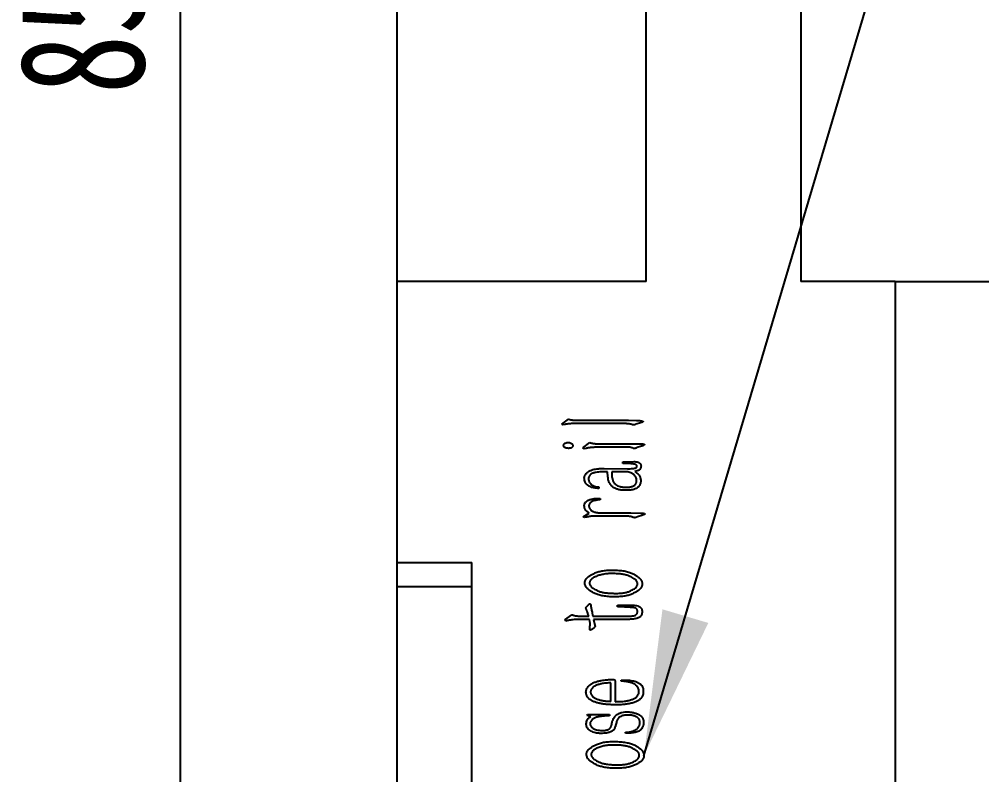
# Model space of a CAD drawing. Header units: millimetres. Extents: x 0 to 210, y 0 to 297.
# Drawn here: x 27.71 to 54.7, y 165.75 to 186.93 of the extents above; entities that cross this region are included whole.
import ezdxf

# ---------------------------------------------------------------- set-up
doc = ezdxf.new("R2010")
doc.units = ezdxf.units.MM
doc.layers.add('根据设置的颜色创建', color=7, linetype='Continuous', lineweight=25)
doc.styles.add('SLDTEXTSTYLE5', font='TXT', dxfattribs={"width": 0.7})
doc.dimstyles.new('SLDDIMSTYLE10', dxfattribs={"dimtxt": 3.5, "dimasz": 4.08, "dimexe": 0, "dimexo": 0.0625, "dimgap": 0.875, "dimtad": 2, "dimlfac": 1.5, "dimrnd": 1e-09, "dimzin": 12, "dimdsep": 46, "dimtxsty": 'SLDTEXTSTYLE5', "dimsah": 1, "dimcen": 0.09, "dimadec": 0, "dimazin": 3, "dimtfac": 1, "dimtmove": 0, "dimatfit": 0, "dimfxl": 0, "dimfrac": 2, "dimtolj": 1, "dimtzin": 12, "dimarcsym": 0})
doc.dimstyles.new('SLDDIMSTYLE12', dxfattribs={"dimtxt": 0.18, "dimasz": 4.08, "dimexe": 0, "dimexo": 0.0625, "dimgap": 0, "dimtad": 0, "dimtih": 1, "dimtoh": 1, "dimdec": 0, "dimrnd": 1e-09, "dimzin": 0, "dimdsep": 46, "dimtxsty": 'Standard', "dimsah": 1, "dimcen": 0.09, "dimadec": 0, "dimazin": 0, "dimtfac": 4.08, "dimtdec": 0, "dimtofl": 0, "dimtmove": 0, "dimatfit": 3, "dimfxl": 0, "dimfrac": 2, "dimtolj": 1, "dimtzin": 0, "dimarcsym": 0})
doc.dimstyles.new('SLDDIMSTYLE16', dxfattribs={"dimtxt": 3.5, "dimasz": 4.08, "dimexe": 0, "dimexo": 0.0625, "dimgap": 0.875, "dimtad": 2, "dimlfac": 1.5, "dimrnd": 1e-09, "dimzin": 12, "dimdsep": 46, "dimtxsty": 'SLDTEXTSTYLE5', "dimsah": 1, "dimcen": 0.09, "dimadec": 0, "dimazin": 3, "dimtfac": 1, "dimtofl": 0, "dimtmove": 0, "dimatfit": 3, "dimfxl": 0, "dimfrac": 2, "dimtolj": 1, "dimtzin": 12, "dimarcsym": 0})

# ---------------------------------------------------------------- blocks, each defined once
blk = doc.blocks.new('_D_26')
at = {"layer": '根据设置的颜色创建'}
for p, q in [((38.309, 179.572), (38.309, 213.675)), ((45.292, 197.099), (45.292, 213.675)), ((38.309, 211.675), (31.959, 211.675)), ((38.309, 211.675), (45.292, 211.675)), ((45.292, 211.675), (51.642, 211.675))]:
    blk.add_line(p, q, dxfattribs=at)
for points in [[(38.309, 211.675), (34.229, 212.183), (34.229, 211.167)], [(45.292, 211.675), (49.372, 211.167), (49.372, 212.183)]]:
    blk.add_solid(points, dxfattribs=at)
at = {"layer": '根据设置的颜色创建', "insert": (38.039, 216.187), "char_height": 3.5, "attachment_point": 1, "style": 'SLDTEXTSTYLE5'}
blk.add_mtext('10.48', dxfattribs=at)
blk = doc.blocks.new('_D_28')
at = {"layer": '根据设置的颜色创建'}
for p, q in [((45.292, 207.099), (30.226, 207.099)), ((32.226, 207.099), (32.226, 150.432)), ((38.309, 150.432), (30.226, 150.432))]:
    blk.add_line(p, q, dxfattribs=at)
for points in [[(32.226, 207.099), (31.718, 203.019), (32.734, 203.019)], [(32.226, 150.432), (32.734, 154.512), (31.718, 154.512)]]:
    blk.add_solid(points, dxfattribs=at)
at = {"layer": '根据设置的颜色创建', "insert": (27.715, 184.826), "char_height": 3.5, "attachment_point": 1, "rotation": 90, "style": 'SLDTEXTSTYLE5'}
blk.add_mtext('85', dxfattribs=at)
blk = doc.blocks.new('_D_29')
at = {"layer": '根据设置的颜色创建'}
for p, q in [((52.276, 179.572), (61.776, 179.572)), ((59.776, 179.572), (59.776, 150.432)), ((52.276, 150.432), (61.776, 150.432))]:
    blk.add_line(p, q, dxfattribs=at)
for points in [[(59.776, 179.572), (59.268, 175.492), (60.284, 175.492)], [(59.776, 150.432), (60.284, 154.512), (59.268, 154.512)]]:
    blk.add_solid(points, dxfattribs=at)
at = {"layer": '根据设置的颜色创建', "insert": (55.264, 163.732), "char_height": 3.5, "attachment_point": 1, "rotation": 90, "style": 'SLDTEXTSTYLE5'}
blk.add_mtext('43.71', dxfattribs=at)

msp = doc.modelspace()

# ---------------------------------------------------------------- linework, layer by layer
at = {"color": 7, "linetype": 'Continuous', "lineweight": 25}
for p, q in [((45.2924, 179.572), (45.2924, 197.0986)), ((49.6258, 197.0986), (49.6258, 179.572)), ((38.3091, 171.6986), (38.3091, 179.572)), ((45.2924, 179.572), (38.3091, 179.572)), ((52.2758, 179.572), (49.6258, 179.572)), ((52.2758, 179.572), (52.2758, 157.0986)), ((42.9248, 175.5815), (43.1162, 175.7223)), ((42.9586, 175.5547), (42.9248, 175.5815)), ((43.0088, 175.5681), (42.9586, 175.5547)), ((44.5999, 175.598), (43.3345, 175.598)), ((43.3782, 175.6855), (44.8012, 175.6855)), ((44.8012, 175.6855), (45.0225, 175.682)), ((45.1299, 175.6149), (45.016, 175.5746)), ((45.1736, 175.6283), (45.1299, 175.6149)), ((43.5221, 174.9134), (43.717, 175.064)), ((43.5559, 174.8865), (43.5221, 174.9134)), ((43.6096, 174.8999), (43.5559, 174.8865)), ((44.5627, 174.9367), (43.9686, 174.9367)), ((43.992, 175.0272), (44.9351, 175.0307)), ((44.9351, 175.0307), (45.056, 175.0307)), ((45.1634, 174.9601), (45.0425, 174.9198)), ((44.64, 174.4754), (44.64, 174.5191)), ((44.8478, 174.4724), (44.64, 174.4754)), ((44.7439, 174.5226), (44.9453, 174.5291)), ((44.2104, 174.2407), (44.0394, 174.2407)), ((44.113, 174.3347), (44.7707, 174.3277)), ((44.2139, 174.18), (44.2104, 174.2407)), ((44.7777, 174.2407), (44.3277, 174.2407)), ((44.8344, 174.2238), (44.7777, 174.2407)), ((45.0392, 174.271), (44.9756, 174.2541)), ((43.9116, 173.8245), (43.9618, 173.8211)), ((43.9618, 173.8211), (43.9618, 173.7773)), ((43.9096, 173.4989), (44.0035, 173.4989)), ((44.0035, 173.4989), (44.0035, 173.4587)), ((43.5267, 172.9853), (43.6982, 173.0863)), ((43.9265, 172.9987), (43.8056, 172.9987)), ((44.6713, 173.0022), (43.9265, 172.9987)), ((44.007, 173.0927), (44.8662, 173.0927)), ((44.8662, 173.0927), (45.1446, 173.0863)), ((45.1749, 173.0221), (45.0541, 172.9789)), ((45.2182, 173.0355), (45.1749, 173.0221)), ((43.5605, 172.9585), (43.5267, 172.9853)), ((43.6142, 172.9719), (43.5605, 172.9585)), ((38.3091, 171.6986), (40.4064, 171.6986)), ((38.3091, 171.032), (38.3091, 171.6986)), ((40.4064, 157.0986), (40.4064, 171.6986)), ((38.3091, 171.032), (40.4064, 171.032)), ((38.3091, 150.432), (38.3091, 171.032)), ((43.5877, 170.4294), (43.6817, 170.5264)), ((43.6081, 170.3991), (43.5877, 170.4294)), ((43.6683, 170.2415), (43.6484, 170.3051)), ((43.7389, 170.5099), (43.7453, 170.4592)), ((44.4871, 170.503), (44.685, 170.503)), ((44.4871, 170.4592), (44.4871, 170.503)), ((44.6885, 170.4528), (44.4871, 170.4592)), ((43.0105, 170.0903), (43.2118, 170.238)), ((43.0443, 170.06), (43.0105, 170.0903)), ((43.098, 170.0769), (43.0443, 170.06)), ((43.7021, 170.1072), (43.4435, 170.1072)), ((43.5977, 170.1977), (43.6817, 170.1977)), ((43.7155, 170.0431), (43.7021, 170.1072)), ((43.7891, 170.2479), (43.799, 170.1977)), ((43.799, 170.1977), (44.7725, 170.1977)), ((44.7959, 170.1072), (43.8194, 170.1037)), ((43.8194, 170.1037), (43.8597, 169.9088)), ((43.712, 169.8218), (43.7185, 169.872)), ((43.7185, 169.872), (43.7185, 169.9193)), ((44.307, 167.8073), (44.307, 168.3274)), ((44.4213, 168.3443), (44.4213, 167.8008)), ((44.5923, 168.3711), (44.5923, 168.4079)), ((44.6659, 168.3676), (44.5923, 168.3711)), ((44.2602, 167.8108), (44.307, 167.8073)), ((43.6437, 167.4146), (43.6471, 167.4379)), ((43.7376, 167.3842), (43.6437, 167.4146)), ((43.6471, 167.4379), (44.2612, 167.4379)), ((43.6973, 167.3544), (43.7376, 167.3842)), ((44.2612, 167.4379), (44.2612, 167.4081)), ((44.3183, 167.1361), (44.3417, 167.2366)), ((44.7141, 166.9144), (44.7141, 166.9447)), ((44.8116, 166.9179), (44.7141, 166.9144))]:
    msp.add_line(p, q, dxfattribs=at)
for points, knots in [([(43.1162, 175.7223), (43.1263, 175.7183), (43.1439, 175.7114), (43.166, 175.7044), (43.184, 175.7011), (43.2013, 175.698), (43.2236, 175.6953), (43.2604, 175.6902), (43.3125, 175.6862), (43.3557, 175.6857), (43.3782, 175.6855)], [0, 0, 0, 0, 0.121735, 0.2133103, 0.260918, 0.3272279, 0.4120014, 0.5136809, 0.7459814, 1, 1, 1, 1]), ([(43.3345, 175.598), (43.3133, 175.5978), (43.269, 175.5976), (43.2029, 175.5932), (43.14, 175.5884), (43.0863, 175.5818), (43.0438, 175.5756), (43.0194, 175.5704), (43.0088, 175.5681)], [0, 0, 0, 0, 0.1943194, 0.4056615, 0.6067234, 0.7718438, 0.9008683, 1, 1, 1, 1]), ([(45.016, 175.5746), (45.0054, 175.5719), (44.9868, 175.5671), (44.9627, 175.5597), (44.9456, 175.5569), (44.9317, 175.5537), (44.9158, 175.5577), (44.8956, 175.5649), (44.8726, 175.574), (44.8476, 175.5799), (44.8212, 175.5844), (44.79, 175.5886), (44.7504, 175.592), (44.7025, 175.5945), (44.6509, 175.5972), (44.6163, 175.5977), (44.5999, 175.598)], [0, 0, 0, 0, 0.0777822, 0.136195, 0.1781207, 0.2007148, 0.2364394, 0.2910432, 0.3534638, 0.4115805, 0.4724115, 0.5435121, 0.6343305, 0.7543483, 0.8836894, 1, 1, 1, 1]), ([(45.0225, 175.682), (45.0372, 175.6818), (45.0649, 175.6814), (45.1037, 175.6789), (45.1373, 175.6753), (45.1645, 175.6696), (45.1863, 175.6627), (45.1987, 175.6586), (45.21, 175.6537), (45.2077, 175.6499), (45.2069, 175.6487)], [0, 0, 0, 0, 0.2279115, 0.4280136, 0.6007625, 0.747386, 0.8623938, 0.9385127, 0.9805024, 1, 1, 1, 1]), ([(45.2069, 175.6487), (45.2058, 175.6471), (45.2023, 175.6422), (45.1932, 175.6367), (45.1837, 175.6301), (45.1765, 175.6288), (45.1736, 175.6283)], [0, 0, 0, 0, 0.1420148, 0.4534028, 0.7824737, 1, 1, 1, 1]), ([(43.1263, 174.8999), (43.1181, 174.9004), (43.0983, 174.9015), (43.0665, 174.9042), (43.0324, 174.9118), (43.0064, 174.924), (42.9897, 174.9381), (42.9823, 174.9527), (42.9789, 174.9699), (42.9797, 174.9886), (42.9835, 175.0079), (42.9934, 175.0247), (43.0075, 175.0383), (43.0325, 175.0512), (43.0691, 175.0622), (43.1002, 175.0634), (43.1164, 175.064)], [0, 0, 0, 0, 0.0677685, 0.1616003, 0.2603739, 0.3511316, 0.3932686, 0.4362443, 0.4818846, 0.5346665, 0.5888178, 0.640336, 0.6910486, 0.7467659, 0.8683196, 1, 1, 1, 1]), ([(43.1164, 175.064), (43.1321, 175.0613), (43.1618, 175.0563), (43.1957, 175.0419), (43.2177, 175.0268), (43.2287, 175.0116), (43.2344, 174.9933), (43.234, 174.9803), (43.2337, 174.9735)], [0, 0, 0, 0, 0.288343, 0.5436347, 0.6594485, 0.766875, 0.8769503, 1, 1, 1, 1]), ([(43.2337, 174.9735), (43.2334, 174.9677), (43.2326, 174.9565), (43.2271, 174.9409), (43.217, 174.9279), (43.1983, 174.9139), (43.1675, 174.9018), (43.1407, 174.9006), (43.1263, 174.8999)], [0, 0, 0, 0, 0.1199363, 0.2287234, 0.3356297, 0.4520845, 0.7056064, 1, 1, 1, 1]), ([(43.9686, 174.9367), (43.9623, 174.9366), (43.9459, 174.9362), (43.9157, 174.9347), (43.8745, 174.9313), (43.8259, 174.9285), (43.7772, 174.9245), (43.7357, 174.9215), (43.7051, 174.9177), (43.6774, 174.9146), (43.6468, 174.9085), (43.6229, 174.903), (43.6096, 174.8999)], [0, 0, 0, 0, 0.0522919, 0.1363064, 0.2507813, 0.3955426, 0.5404019, 0.656355, 0.7408188, 0.7962721, 0.8871987, 1, 1, 1, 1]), ([(43.717, 175.064), (43.7281, 175.06), (43.7478, 175.0528), (43.7785, 175.0449), (43.8134, 175.0387), (43.8488, 175.0328), (43.8846, 175.0282), (43.9172, 175.0264), (43.9534, 175.0259), (43.9787, 175.0268), (43.992, 175.0272)], [0, 0, 0, 0, 0.12615072, 0.2254953, 0.33970519, 0.50746353, 0.61150166, 0.72747509, 0.85748845, 1, 1, 1, 1]), ([(44.952, 174.8964), (44.9482, 174.8972), (44.9371, 174.8993), (44.9185, 174.9071), (44.8949, 174.9156), (44.8688, 174.9234), (44.8391, 174.9296), (44.8061, 174.9335), (44.7736, 174.9357), (44.7502, 174.9368), (44.7344, 174.9367), (44.7223, 174.9367), (44.7061, 174.9367), (44.6855, 174.9367), (44.6609, 174.9367), (44.6318, 174.9367), (44.5987, 174.9367), (44.5752, 174.9367), (44.5627, 174.9367)], [0, 0, 0, 0, 0.0296637, 0.0858703, 0.1528437, 0.2198408, 0.2932519, 0.3834484, 0.4718933, 0.541255, 0.5614196, 0.5916666, 0.6332561, 0.6849279, 0.7479423, 0.821039, 0.9054784, 1, 1, 1, 1]), ([(45.0425, 174.9198), (45.0346, 174.9169), (45.0203, 174.9115), (45.0019, 174.9044), (44.9884, 174.9003), (44.9781, 174.8957), (44.9661, 174.8944), (44.9572, 174.8957), (44.952, 174.8964)], [0, 0, 0, 0, 0.2688171, 0.4811739, 0.6254493, 0.715055, 0.8366835, 1, 1, 1, 1]), ([(45.056, 175.0307), (45.0807, 175.0306), (45.1262, 175.0305), (45.179, 175.0251), (45.2139, 175.0213), (45.2296, 175.0166), (45.242, 175.0145), (45.2434, 175.0091), (45.2439, 175.0073)], [0, 0, 0, 0, 0.383746, 0.7042943, 0.831748, 0.9191828, 0.9722669, 1, 1, 1, 1]), ([(45.2439, 175.0073), (45.2436, 175.005), (45.2431, 175.0001), (45.2357, 174.9942), (45.2238, 174.9873), (45.2064, 174.9779), (45.1855, 174.9679), (45.1705, 174.9626), (45.1634, 174.9601)], [0, 0, 0, 0, 0.0689742, 0.149398, 0.2770835, 0.5060786, 0.7628065, 1, 1, 1, 1]), ([(44.64, 174.5191), (44.6509, 174.5197), (44.6713, 174.5207), (44.6996, 174.5214), (44.7233, 174.5228), (44.7376, 174.5227), (44.7439, 174.5226)], [0, 0, 0, 0, 0.31589656, 0.58860264, 0.81830776, 1, 1, 1, 1]), ([(44.7707, 174.3277), (44.7954, 174.3279), (44.8431, 174.3284), (44.901, 174.3325), (44.9427, 174.3376), (44.969, 174.3426), (44.9907, 174.3483), (45.0084, 174.3551), (45.0219, 174.3641), (45.0316, 174.3755), (45.0362, 174.3899), (45.0359, 174.3999), (45.0357, 174.4053)], [0, 0, 0, 0, 0.246022, 0.4744325, 0.5776318, 0.6650473, 0.7403363, 0.8010362, 0.8532397, 0.9001648, 0.947148, 1, 1, 1, 1]), ([(45.0357, 174.4053), (45.0349, 174.4117), (45.0331, 174.425), (45.0196, 174.4379), (45.0048, 174.446), (44.9883, 174.4517), (44.9673, 174.4565), (44.9347, 174.4619), (44.8945, 174.4681), (44.8626, 174.471), (44.8478, 174.4724)], [0, 0, 0, 0, 0.0887305, 0.1843531, 0.2459156, 0.3277378, 0.428341, 0.5490164, 0.7915565, 1, 1, 1, 1]), ([(44.9453, 174.5291), (44.9648, 174.5287), (45.0009, 174.5279), (45.0438, 174.5219), (45.0738, 174.5136), (45.0928, 174.5025), (45.1106, 174.4893), (45.125, 174.4721), (45.1378, 174.4537), (45.1459, 174.4327), (45.1493, 174.4105), (45.1484, 174.3808), (45.1406, 174.3457), (45.1233, 174.3149), (45.1034, 174.2968), (45.0856, 174.2847), (45.0635, 174.2769), (45.0475, 174.273), (45.0392, 174.271)], [0, 0, 0, 0, 0.1279404, 0.2353371, 0.282964, 0.3299958, 0.3778807, 0.4269995, 0.4762733, 0.5239494, 0.5722127, 0.6220548, 0.717702, 0.8046474, 0.84757, 0.8929381, 0.9440358, 1, 1, 1, 1]), ([(43.5591, 174.0697), (43.5613, 174.0827), (43.5656, 174.1084), (43.58, 174.1447), (43.6001, 174.1779), (43.6258, 174.2078), (43.6554, 174.234), (43.6874, 174.2573), (43.7221, 174.2763), (43.7711, 174.2965), (43.8348, 174.3146), (43.901, 174.3258), (43.957, 174.3298), (44.0044, 174.3332), (44.0569, 174.3344), (44.0937, 174.3346), (44.113, 174.3347)], [0, 0, 0, 0, 0.0588738, 0.1159942, 0.1730572, 0.231282, 0.2909674, 0.3492438, 0.4074874, 0.4668098, 0.5854386, 0.7023754, 0.7654369, 0.8358195, 0.9142269, 1, 1, 1, 1]), ([(44.0394, 174.2407), (44.012, 174.2399), (43.9585, 174.2384), (43.8932, 174.2288), (43.8447, 174.2173), (43.8119, 174.2078), (43.7829, 174.1957), (43.7574, 174.1826), (43.7359, 174.1672), (43.7171, 174.1516), (43.7024, 174.1339), (43.688, 174.1087), (43.6764, 174.0736), (43.6767, 174.0444), (43.6769, 174.0294)], [0, 0, 0, 0, 0.1734919, 0.3390993, 0.4167952, 0.4892232, 0.5551457, 0.6157505, 0.6708152, 0.7221908, 0.7699273, 0.8160419, 0.9053858, 1, 1, 1, 1]), ([(44.5793, 173.7306), (44.5678, 173.7325), (44.544, 173.7366), (44.5077, 173.747), (44.4694, 173.76), (44.4297, 173.7753), (44.3905, 173.7947), (44.3543, 173.8197), (44.3224, 173.8502), (44.2936, 173.8842), (44.2696, 173.9215), (44.2506, 173.9607), (44.2361, 174.0008), (44.2285, 174.0418), (44.2233, 174.0812), (44.2196, 174.1176), (44.2157, 174.15), (44.2145, 174.1704), (44.2139, 174.18)], [0, 0, 0, 0, 0.0542735, 0.1127799, 0.1756002, 0.2429199, 0.3113661, 0.3791237, 0.4469341, 0.5166089, 0.5865063, 0.6535725, 0.7190885, 0.7845771, 0.8477626, 0.9045274, 0.9550611, 1, 1, 1, 1]), ([(44.3277, 174.2407), (44.3279, 174.2236), (44.3284, 174.189), (44.3283, 174.1449), (44.3313, 174.1073), (44.3372, 174.076), (44.3451, 174.0416), (44.3556, 174.0053), (44.3692, 173.9697), (44.3874, 173.9377), (44.4092, 173.9103), (44.4434, 173.8798), (44.4943, 173.8508), (44.5514, 173.8309), (44.602, 173.8212), (44.6438, 173.8144), (44.6886, 173.8108), (44.7354, 173.8086), (44.7818, 173.8094), (44.8256, 173.8137), (44.8653, 173.8219), (44.8898, 173.8304), (44.9015, 173.8345)], [0, 0, 0, 0, 0.0591209, 0.1199717, 0.1528132, 0.1895199, 0.2301741, 0.275035, 0.3201193, 0.3617662, 0.4021929, 0.4408023, 0.5195502, 0.6034116, 0.6491128, 0.6978996, 0.7497599, 0.804908, 0.8600204, 0.9102216, 0.9571638, 1, 1, 1, 1]), ([(45.0223, 173.9787), (45.0227, 173.9931), (45.0234, 174.0243), (45.0152, 174.0641), (45.0038, 174.098), (44.9876, 174.123), (44.9664, 174.1471), (44.9405, 174.1691), (44.9128, 174.1886), (44.8856, 174.2048), (44.86, 174.2174), (44.8426, 174.2217), (44.8344, 174.2238)], [0, 0, 0, 0, 0.1283282, 0.277012, 0.3586682, 0.4454393, 0.5395122, 0.643021, 0.7477832, 0.8403643, 0.924836, 1, 1, 1, 1]), ([(44.9756, 174.2541), (44.9949, 174.2393), (45.0329, 174.2101), (45.0772, 174.1697), (45.1082, 174.1325), (45.124, 174.0972), (45.1359, 174.0569), (45.1387, 174.0278), (45.1402, 174.0125)], [0, 0, 0, 0, 0.2391263, 0.4721368, 0.5882649, 0.7129818, 0.848714, 1, 1, 1, 1]), ([(43.9618, 173.7773), (43.9441, 173.7786), (43.9106, 173.7811), (43.8618, 173.785), (43.8144, 173.7932), (43.7656, 173.8073), (43.7142, 173.8282), (43.6713, 173.8521), (43.6376, 173.8752), (43.6164, 173.898), (43.5968, 173.9221), (43.5779, 173.9593), (43.5604, 174.0084), (43.5595, 174.0494), (43.5591, 174.0697)], [0, 0, 0, 0, 0.0952733, 0.1800041, 0.2620449, 0.3525437, 0.4513114, 0.559029, 0.6149754, 0.6696028, 0.7246614, 0.781071, 0.8922641, 1, 1, 1, 1]), ([(43.6769, 174.0294), (43.6783, 174.0191), (43.6809, 173.9989), (43.6899, 173.9703), (43.7033, 173.9446), (43.7194, 173.9207), (43.7406, 173.9007), (43.7633, 173.8813), (43.79, 173.8651), (43.8187, 173.8513), (43.8465, 173.8396), (43.872, 173.8319), (43.8929, 173.8255), (43.9059, 173.8248), (43.9116, 173.8245)], [0, 0, 0, 0, 0.092657, 0.1808484, 0.2653077, 0.3500373, 0.435585, 0.5236158, 0.6157309, 0.7127265, 0.8067014, 0.8841564, 0.9496415, 1, 1, 1, 1]), ([(45.1402, 174.0125), (45.1408, 174.002), (45.142, 173.9811), (45.1388, 173.9499), (45.1319, 173.919), (45.1204, 173.8895), (45.1055, 173.8615), (45.0871, 173.836), (45.0648, 173.8134), (45.0308, 173.7869), (44.9822, 173.7604), (44.9286, 173.7421), (44.8815, 173.7323), (44.8414, 173.7278), (44.7973, 173.724), (44.7504, 173.7235), (44.7033, 173.7239), (44.6587, 173.7255), (44.6177, 173.7272), (44.5917, 173.7295), (44.5793, 173.7306)], [0, 0, 0, 0, 0.0431941, 0.0865619, 0.1294505, 0.1734845, 0.2170198, 0.2601976, 0.3033265, 0.3477427, 0.4379314, 0.5306844, 0.5810837, 0.6363324, 0.6975103, 0.7639962, 0.8304715, 0.8921806, 0.9484401, 1, 1, 1, 1]), ([(44.9015, 173.8345), (44.9124, 173.8384), (44.9327, 173.8457), (44.9598, 173.8595), (44.9813, 173.8749), (44.9973, 173.8923), (45.0086, 173.9116), (45.0163, 173.9323), (45.0218, 173.9549), (45.0221, 173.9705), (45.0223, 173.9787)], [0, 0, 0, 0, 0.1694918, 0.3175318, 0.4445778, 0.5565573, 0.6613221, 0.7707061, 0.8805224, 1, 1, 1, 1]), ([(43.6982, 173.0863), (43.6864, 173.0931), (43.6633, 173.1065), (43.6299, 173.1283), (43.6016, 173.1568), (43.5824, 173.1857), (43.5704, 173.2139), (43.5644, 173.24), (43.56, 173.2699), (43.5575, 173.3029), (43.5612, 173.3381), (43.5766, 173.372), (43.6025, 173.4031), (43.6254, 173.4196), (43.6376, 173.4283)], [0, 0, 0, 0, 0.0954703, 0.1869646, 0.2769832, 0.3739223, 0.4278713, 0.4899042, 0.5601204, 0.6389543, 0.7206337, 0.8040653, 0.8953471, 1, 1, 1, 1]), ([(43.6376, 173.4283), (43.6466, 173.4339), (43.6654, 173.4455), (43.6976, 173.4588), (43.7336, 173.4717), (43.7731, 173.4807), (43.8125, 173.4884), (43.8488, 173.4945), (43.8806, 173.4983), (43.9004, 173.4987), (43.9096, 173.4989)], [0, 0, 0, 0, 0.1114287, 0.2337588, 0.3672258, 0.5150294, 0.6613316, 0.7908812, 0.9036231, 1, 1, 1, 1]), ([(44.0035, 173.4587), (43.9748, 173.4559), (43.9201, 173.4507), (43.8541, 173.4389), (43.8067, 173.4259), (43.7758, 173.4125), (43.7492, 173.3947), (43.7262, 173.3742), (43.7085, 173.3509), (43.6955, 173.3265), (43.6881, 173.3006), (43.6879, 173.283), (43.6878, 173.2742)], [0, 0, 0, 0, 0.2134477, 0.4068425, 0.4949492, 0.5767621, 0.6546571, 0.7310509, 0.8036591, 0.8700336, 0.9348953, 1, 1, 1, 1]), ([(43.6878, 173.2742), (43.6896, 173.2648), (43.6931, 173.2459), (43.7057, 173.2191), (43.7234, 173.194), (43.7464, 173.1706), (43.7741, 173.1502), (43.805, 173.1325), (43.8394, 173.1193), (43.8756, 173.1091), (43.9119, 173.102), (43.9463, 173.0973), (43.9776, 173.0932), (43.9975, 173.0929), (44.007, 173.0927)], [0, 0, 0, 0, 0.0718273, 0.1445188, 0.2207736, 0.3029405, 0.3903991, 0.479353, 0.5707649, 0.6668718, 0.7624331, 0.8495429, 0.92874, 1, 1, 1, 1]), ([(43.8056, 172.9987), (43.7884, 172.9983), (43.7529, 172.9973), (43.7014, 172.9893), (43.6548, 172.9809), (43.6265, 172.9746), (43.6142, 172.9719)], [0, 0, 0, 0, 0.2673196, 0.5498054, 0.805621, 1, 1, 1, 1]), ([(45.0541, 172.9789), (45.044, 172.9753), (45.0261, 172.9689), (45.0022, 172.9619), (44.9848, 172.9576), (44.9694, 172.9556), (44.9527, 172.9605), (44.9317, 172.9671), (44.9068, 172.9761), (44.8795, 172.9837), (44.8529, 172.9913), (44.8309, 172.9936), (44.8123, 172.995), (44.7937, 172.9958), (44.7702, 172.9975), (44.7435, 172.9986), (44.7177, 173.0003), (44.6964, 173.0008), (44.6817, 173.0024), (44.6741, 173.0023), (44.6713, 173.0022)], [0, 0, 0, 0, 0.0819493, 0.1454625, 0.1910683, 0.2191294, 0.2632242, 0.3218768, 0.3889607, 0.4657355, 0.5390596, 0.6005068, 0.6348979, 0.6819662, 0.7430579, 0.8155632, 0.8867999, 0.9414804, 0.9784055, 1, 1, 1, 1]), ([(45.1446, 173.0863), (45.16, 173.085), (45.188, 173.0826), (45.2205, 173.0776), (45.2413, 173.073), (45.2505, 173.0696), (45.257, 173.0649), (45.2559, 173.0612), (45.2555, 173.0594)], [0, 0, 0, 0, 0.3873728, 0.7022725, 0.8259575, 0.9114281, 0.9583339, 1, 1, 1, 1]), ([(45.2555, 173.0594), (45.255, 173.0579), (45.2539, 173.0541), (45.2493, 173.0472), (45.2365, 173.0406), (45.2254, 173.0375), (45.2182, 173.0355)], [0, 0, 0, 0, 0.1011078, 0.2548153, 0.518041, 1, 1, 1, 1]), ([(43.5724, 171.1324), (43.5736, 171.1417), (43.5761, 171.1613), (43.586, 171.1911), (43.6022, 171.2217), (43.6182, 171.2491), (43.6366, 171.2713), (43.6551, 171.2891), (43.6781, 171.3075), (43.7055, 171.3262), (43.7372, 171.3457), (43.7733, 171.3659), (43.8137, 171.3868), (43.8583, 171.4083), (43.9079, 171.4289), (43.9628, 171.4462), (44.0228, 171.4604), (44.0878, 171.4725), (44.1581, 171.4806), (44.2334, 171.4859), (44.3139, 171.4892), (44.3692, 171.4883), (44.3977, 171.4879)], [0, 0, 0, 0, 0.02917982, 0.06106844, 0.09673028, 0.13670337, 0.15936326, 0.1859219, 0.21629285, 0.25068523, 0.28880439, 0.33187847, 0.37881913, 0.43013442, 0.48573728, 0.54512418, 0.60863735, 0.67715416, 0.75021927, 0.82810956, 0.91151027, 1, 1, 1, 1]), ([(45.052, 171.0986), (45.0522, 171.1056), (45.0525, 171.1201), (45.0463, 171.1426), (45.0357, 171.1659), (45.0195, 171.1918), (44.9933, 171.2194), (44.9538, 171.2487), (44.9002, 171.2795), (44.8474, 171.308), (44.7971, 171.3298), (44.753, 171.3446), (44.7043, 171.3574), (44.651, 171.3682), (44.5932, 171.3773), (44.5306, 171.3833), (44.4633, 171.3886), (44.3926, 171.3906), (44.321, 171.3915), (44.251, 171.389), (44.1838, 171.3837), (44.1196, 171.3751), (44.0583, 171.3644), (43.9999, 171.3503), (43.9442, 171.3336), (43.9086, 171.32), (43.8911, 171.3134)], [0, 0, 0, 0, 0.0162502, 0.0337932, 0.053705, 0.0761328, 0.1045988, 0.1421204, 0.1903465, 0.2488238, 0.2820909, 0.3180529, 0.3572707, 0.3995242, 0.44493, 0.4939256, 0.5462867, 0.6024061, 0.6588803, 0.7134534, 0.7658445, 0.8161732, 0.8645047, 0.9110383, 0.9563121, 1, 1, 1, 1]), ([(44.3977, 171.4879), (44.4268, 171.4868), (44.4828, 171.4846), (44.5639, 171.4781), (44.6393, 171.4694), (44.7091, 171.4576), (44.7729, 171.4426), (44.8312, 171.4259), (44.8837, 171.4062), (44.9302, 171.383), (44.9719, 171.3595), (45.0092, 171.3368), (45.0422, 171.3146), (45.0715, 171.2943), (45.0962, 171.2739), (45.117, 171.2549), (45.134, 171.2365), (45.1491, 171.213), (45.1638, 171.1854), (45.1755, 171.153), (45.1836, 171.1222), (45.1834, 171.1019), (45.1833, 171.0921)], [0, 0, 0, 0, 0.0912865, 0.1764944, 0.2557366, 0.3297538, 0.3987687, 0.4617585, 0.520309, 0.5748424, 0.6250001, 0.6708474, 0.7121817, 0.7499205, 0.7828814, 0.8127478, 0.8385827, 0.8611286, 0.9005186, 0.9366247, 0.9692378, 1, 1, 1, 1]), ([(44.3575, 170.7396), (44.3296, 170.7407), (44.2755, 170.7429), (44.1969, 170.7494), (44.1234, 170.7583), (44.0551, 170.7694), (43.9922, 170.7839), (43.9346, 170.8007), (43.8819, 170.8199), (43.8348, 170.8424), (43.7928, 170.8662), (43.7545, 170.8883), (43.7205, 170.9096), (43.6909, 170.9305), (43.6657, 170.9509), (43.644, 170.9701), (43.6269, 170.9889), (43.6107, 171.0127), (43.5957, 171.0409), (43.5828, 171.0733), (43.5739, 171.1034), (43.5729, 171.1231), (43.5724, 171.1324)], [0, 0, 0, 0, 0.0882354, 0.1714049, 0.2496203, 0.3224985, 0.3903284, 0.4537441, 0.5125058, 0.567653, 0.6186083, 0.6653963, 0.7076043, 0.7455983, 0.7799276, 0.8103825, 0.8371328, 0.8601263, 0.9012008, 0.9379277, 0.9705046, 1, 1, 1, 1]), ([(43.8911, 171.3134), (43.8746, 171.3058), (43.8438, 171.2918), (43.8026, 171.2686), (43.77, 171.2449), (43.7453, 171.2212), (43.728, 171.1976), (43.7156, 171.1751), (43.7064, 171.1537), (43.7042, 171.1393), (43.7032, 171.1324)], [0, 0, 0, 0, 0.1996989, 0.3719264, 0.519167, 0.6415826, 0.7458169, 0.8396221, 0.9238795, 1, 1, 1, 1]), ([(43.7032, 171.1324), (43.7035, 171.1249), (43.7042, 171.1092), (43.7121, 171.0856), (43.7229, 171.0608), (43.7388, 171.0338), (43.7655, 171.0059), (43.8053, 170.977), (43.8591, 170.9457), (43.9126, 170.9178), (43.9635, 170.897), (44.0075, 170.8817), (44.0563, 170.8699), (44.1092, 170.8585), (44.1667, 170.8505), (44.2288, 170.8441), (44.2951, 170.8389), (44.3409, 170.8377), (44.3644, 170.8371)], [0, 0, 0, 0, 0.02887859, 0.06022674, 0.0951451, 0.1332957, 0.18033857, 0.24285539, 0.32255383, 0.42003736, 0.47535535, 0.53478618, 0.59943655, 0.66863849, 0.74358075, 0.82327919, 0.90917366, 1, 1, 1, 1]), ([(45.1833, 171.0921), (45.1827, 171.0823), (45.1814, 171.0619), (45.1717, 171.0309), (45.1559, 170.9992), (45.1386, 170.9719), (45.1196, 170.9497), (45.1007, 170.9319), (45.077, 170.9141), (45.049, 170.8958), (45.0168, 170.8765), (44.9804, 170.8563), (44.9388, 170.837), (44.8936, 170.8156), (44.8432, 170.7962), (44.7881, 170.7794), (44.7281, 170.7655), (44.6633, 170.7548), (44.5936, 170.7463), (44.5191, 170.741), (44.4398, 170.7385), (44.3855, 170.7392), (44.3575, 170.7396)], [0, 0, 0, 0, 0.0304531, 0.0631122, 0.0996289, 0.1400786, 0.163026, 0.1899055, 0.2203065, 0.2547727, 0.2936976, 0.3364421, 0.3837543, 0.4356869, 0.4912832, 0.5508963, 0.6141721, 0.681877, 0.7542958, 0.8315284, 0.9132161, 1, 1, 1, 1]), ([(44.3644, 170.8371), (44.3883, 170.8364), (44.4345, 170.835), (44.5018, 170.8362), (44.5649, 170.839), (44.6236, 170.8443), (44.6779, 170.8523), (44.7278, 170.862), (44.7733, 170.8744), (44.826, 170.8937), (44.8821, 170.9193), (44.9392, 170.9477), (44.9818, 170.9752), (45.0113, 171.0018), (45.0289, 171.0284), (45.0424, 171.052), (45.0505, 171.0755), (45.0515, 171.0911), (45.052, 171.0986)], [0, 0, 0, 0, 0.0906362, 0.17559852, 0.2556064, 0.33018356, 0.39951028, 0.46368465, 0.52307095, 0.57860838, 0.676366, 0.75714231, 0.82067169, 0.86830211, 0.90670891, 0.94106099, 0.97150807, 1, 1, 1, 1]), ([(43.6484, 170.3051), (43.6459, 170.3134), (43.6406, 170.3311), (43.6295, 170.3561), (43.6203, 170.38), (43.6117, 170.3934), (43.6081, 170.3991)], [0, 0, 0, 0, 0.25453415, 0.53724724, 0.80210084, 1, 1, 1, 1]), ([(43.6817, 170.5264), (43.6866, 170.53), (43.6951, 170.5364), (43.7092, 170.5405), (43.7208, 170.5392), (43.7311, 170.5356), (43.739, 170.5249), (43.7389, 170.5156), (43.7389, 170.5099)], [0, 0, 0, 0, 0.22890479, 0.39597338, 0.53304127, 0.66095591, 0.79374383, 1, 1, 1, 1]), ([(43.7453, 170.4592), (43.7479, 170.4443), (43.7534, 170.4127), (43.7636, 170.3627), (43.7754, 170.3072), (43.7844, 170.2683), (43.7891, 170.2479)], [0, 0, 0, 0, 0.21058556, 0.44551964, 0.70939345, 1, 1, 1, 1]), ([(44.685, 170.503), (44.711, 170.503), (44.7589, 170.503), (44.8246, 170.503), (44.8779, 170.5029), (44.9325, 170.5034), (44.9917, 170.5005), (45.0464, 170.4886), (45.0869, 170.4753), (45.1128, 170.4612), (45.135, 170.4448), (45.1519, 170.4244), (45.1651, 170.4017), (45.1741, 170.3763), (45.1793, 170.3482), (45.1789, 170.3287), (45.1787, 170.3185)], [0, 0, 0, 0, 0.1303353, 0.2399165, 0.3287438, 0.3976471, 0.5132811, 0.6244886, 0.677261, 0.7262897, 0.7712872, 0.8148687, 0.8580131, 0.902129, 0.9493534, 1, 1, 1, 1]), ([(45.0475, 170.3419), (45.0466, 170.3494), (45.0451, 170.3637), (45.0377, 170.3832), (45.0274, 170.4002), (45.012, 170.4136), (44.9921, 170.4242), (44.9671, 170.4324), (44.9362, 170.4382), (44.8993, 170.4411), (44.8562, 170.4433), (44.8065, 170.4466), (44.7498, 170.4493), (44.7097, 170.4516), (44.6885, 170.4528)], [0, 0, 0, 0, 0.0551678, 0.104225, 0.1516085, 0.1987903, 0.2513844, 0.3153587, 0.3906692, 0.4807117, 0.5850665, 0.7064226, 0.8447114, 1, 1, 1, 1]), ([(44.7725, 170.1977), (44.7964, 170.1981), (44.8393, 170.1987), (44.8966, 170.2014), (44.9394, 170.2075), (44.9767, 170.2177), (45.0079, 170.2376), (45.0313, 170.2604), (45.0434, 170.2818), (45.048, 170.3), (45.0503, 170.3204), (45.0485, 170.3344), (45.0475, 170.3419)], [0, 0, 0, 0, 0.1992216, 0.3585821, 0.4775198, 0.5597931, 0.6795883, 0.7813251, 0.830228, 0.881908, 0.9375113, 1, 1, 1, 1]), ([(45.1787, 170.3185), (45.1783, 170.3057), (45.1775, 170.2815), (45.1701, 170.2472), (45.157, 170.2176), (45.1393, 170.1918), (45.1154, 170.1705), (45.0861, 170.1527), (45.0513, 170.1378), (45.0109, 170.1259), (44.9648, 170.1181), (44.9136, 170.1113), (44.8566, 170.1083), (44.8168, 170.1076), (44.7959, 170.1072)], [0, 0, 0, 0, 0.07722181, 0.14593346, 0.21045811, 0.27153806, 0.33387586, 0.40219282, 0.4774906, 0.56203667, 0.65566646, 0.75956386, 0.87386686, 1, 1, 1, 1]), ([(43.4435, 170.1072), (43.4182, 170.1069), (43.3705, 170.1064), (43.3026, 170.1023), (43.2401, 170.0962), (43.1908, 170.0895), (43.1543, 170.0853), (43.1317, 170.0814), (43.1134, 170.0791), (43.1026, 170.0776), (43.098, 170.0769)], [0, 0, 0, 0, 0.219117, 0.4113282, 0.5882834, 0.761444, 0.8408317, 0.9060404, 0.9595008, 1, 1, 1, 1]), ([(43.2118, 170.238), (43.2231, 170.2339), (43.2436, 170.2265), (43.2742, 170.217), (43.3067, 170.2106), (43.334, 170.205), (43.3578, 170.2024), (43.3765, 170.2009), (43.4006, 170.2002), (43.4299, 170.199), (43.4646, 170.1987), (43.5043, 170.1982), (43.5493, 170.1976), (43.5809, 170.1977), (43.5977, 170.1977)], [0, 0, 0, 0, 0.0917899, 0.1675032, 0.2456491, 0.3465217, 0.3811014, 0.429622, 0.490774, 0.5659181, 0.6550299, 0.7568696, 0.8714374, 1, 1, 1, 1]), ([(43.6817, 170.1977), (43.6817, 170.2007), (43.6817, 170.2058), (43.6793, 170.2141), (43.6752, 170.2257), (43.671, 170.2352), (43.6683, 170.2415)], [0, 0, 0, 0, 0.1942275, 0.327492, 0.5557848, 1, 1, 1, 1]), ([(43.7185, 169.9193), (43.7186, 169.932), (43.7189, 169.9561), (43.7197, 169.9897), (43.7214, 170.0185), (43.7173, 170.0355), (43.7155, 170.0431)], [0, 0, 0, 0, 0.3081393, 0.580357, 0.8124424, 1, 1, 1, 1]), ([(43.8597, 169.9088), (43.8511, 169.8983), (43.8349, 169.8782), (43.8104, 169.851), (43.7861, 169.8278), (43.7594, 169.8148), (43.7387, 169.8091), (43.7229, 169.8062), (43.7156, 169.8138), (43.7133, 169.8189), (43.712, 169.8218)], [0, 0, 0, 0, 0.2095483, 0.4002215, 0.567453, 0.7257706, 0.8483921, 0.9125225, 0.9506571, 1, 1, 1, 1]), ([(43.6089, 168.032), (43.6073, 168.0454), (43.6042, 168.0722), (43.6098, 168.113), (43.6232, 168.1532), (43.6434, 168.1926), (43.6701, 168.2294), (43.7017, 168.2626), (43.7379, 168.2912), (43.7921, 168.3225), (43.8645, 168.3537), (43.9538, 168.3783), (44.0382, 168.3947), (44.1135, 168.4066), (44.1788, 168.4133), (44.2366, 168.4181), (44.2907, 168.4205), (44.3342, 168.4216), (44.3663, 168.421), (44.3856, 168.42), (44.3992, 168.4169), (44.4101, 168.4138), (44.4162, 168.4042), (44.4189, 168.3897), (44.4215, 168.3692), (44.4214, 168.3532), (44.4213, 168.3443)], [0, 0, 0, 0, 0.0377951, 0.0753112, 0.1144544, 0.156285, 0.1992898, 0.2417472, 0.2844792, 0.328292, 0.4170727, 0.5051519, 0.5877412, 0.6583566, 0.7191994, 0.7719483, 0.8213282, 0.8711273, 0.8939333, 0.9116709, 0.924996, 0.933551, 0.9422066, 0.9551859, 0.9748678, 1, 1, 1, 1]), ([(44.307, 168.3274), (44.2841, 168.3271), (44.2369, 168.3266), (44.1639, 168.3209), (44.0847, 168.3104), (44.0157, 168.296), (43.9598, 168.2814), (43.9208, 168.269), (43.8864, 168.2548), (43.8471, 168.2347), (43.8056, 168.2053), (43.7714, 168.1702), (43.7518, 168.1391), (43.7411, 168.1154), (43.7342, 168.0909), (43.7335, 168.0742), (43.7332, 168.0658)], [0, 0, 0, 0, 0.1001358, 0.2063517, 0.3205427, 0.4494443, 0.5147268, 0.5734569, 0.6284238, 0.6774172, 0.7663877, 0.8500412, 0.88949, 0.9268348, 0.9636116, 1, 1, 1, 1]), ([(44.5923, 168.4079), (44.6187, 168.4077), (44.6701, 168.4073), (44.7467, 168.4048), (44.8234, 168.4001), (44.9017, 168.3905), (44.9809, 168.3741), (45.0434, 168.3479), (45.0897, 168.3223), (45.1209, 168.3011), (45.1473, 168.2769), (45.1705, 168.2509), (45.1886, 168.2209), (45.2024, 168.1868), (45.2104, 168.1479), (45.2124, 168.1204), (45.2133, 168.1061)], [0, 0, 0, 0, 0.1024338, 0.1997594, 0.2978875, 0.4011203, 0.5061386, 0.6112911, 0.6629106, 0.7115157, 0.7575785, 0.8018778, 0.8464013, 0.8929346, 0.9443607, 1, 1, 1, 1]), ([(45.089, 168.1126), (45.0866, 168.1284), (45.0817, 168.1608), (45.0598, 168.2065), (45.0284, 168.2485), (44.9939, 168.2787), (44.9597, 168.2987), (44.9279, 168.3134), (44.8896, 168.3256), (44.8318, 168.3422), (44.7567, 168.358), (44.6957, 168.3645), (44.6659, 168.3676)], [0, 0, 0, 0, 0.08850714, 0.18184344, 0.27874807, 0.37885202, 0.43472376, 0.4987308, 0.57373605, 0.65816512, 0.83355764, 1, 1, 1, 1]), ([(44.384, 167.7133), (44.3613, 167.7141), (44.3176, 167.7157), (44.2544, 167.7183), (44.1961, 167.7231), (44.1259, 167.7291), (44.0457, 167.7411), (43.9551, 167.7583), (43.8695, 167.7842), (43.8003, 167.8111), (43.7481, 167.8384), (43.7135, 167.8617), (43.684, 167.8878), (43.6604, 167.9167), (43.6417, 167.9466), (43.6268, 167.9757), (43.6152, 168.0039), (43.611, 168.0228), (43.6089, 168.032)], [0, 0, 0, 0, 0.07581029, 0.14611856, 0.21100971, 0.27098828, 0.38102249, 0.48144796, 0.57837778, 0.67911488, 0.72859141, 0.77475876, 0.81783535, 0.85946795, 0.89874203, 0.93534406, 0.96861559, 1, 1, 1, 1]), ([(43.7332, 168.0658), (43.7345, 168.0553), (43.7369, 168.0345), (43.7479, 168.0041), (43.7652, 167.9757), (43.7882, 167.949), (43.8161, 167.9247), (43.8481, 167.9034), (43.8836, 167.8847), (43.9372, 167.8653), (44.0093, 167.8455), (44.0835, 167.8291), (44.1433, 167.8203), (44.1852, 167.8145), (44.2239, 167.8115), (44.2485, 167.811), (44.2602, 167.8108)], [0, 0, 0, 0, 0.0501564, 0.0993984, 0.1515845, 0.2073612, 0.2658697, 0.3264956, 0.3894478, 0.4558927, 0.5965154, 0.7436376, 0.8160317, 0.8834236, 0.9441513, 1, 1, 1, 1]), ([(45.2133, 168.1061), (45.2138, 168.0937), (45.2149, 168.0684), (45.2099, 168.0289), (45.1989, 167.9856), (45.1815, 167.9481), (45.1635, 167.9159), (45.1445, 167.8917), (45.1218, 167.8682), (45.095, 167.8448), (45.0629, 167.8224), (45.0231, 167.8035), (44.9773, 167.785), (44.9064, 167.7645), (44.8123, 167.7431), (44.7142, 167.726), (44.6296, 167.7175), (44.5563, 167.7138), (44.4734, 167.7124), (44.4148, 167.713), (44.384, 167.7133)], [0, 0, 0, 0, 0.0361617, 0.0735371, 0.1154005, 0.1654777, 0.1933445, 0.2225631, 0.2546154, 0.2884493, 0.3258931, 0.3679366, 0.4161913, 0.4695732, 0.5824258, 0.6967964, 0.7588243, 0.8297998, 0.9103257, 1, 1, 1, 1]), ([(44.4213, 167.8008), (44.4516, 167.8012), (44.5103, 167.802), (44.5984, 167.8047), (44.6889, 167.8148), (44.7675, 167.829), (44.8324, 167.8432), (44.8781, 167.8568), (44.9197, 167.8712), (44.9574, 167.8868), (44.9909, 167.9055), (45.02, 167.9278), (45.0444, 167.9538), (45.0644, 167.9827), (45.0795, 168.0139), (45.0883, 168.0464), (45.0922, 168.0796), (45.0901, 168.1015), (45.089, 168.1126)], [0, 0, 0, 0, 0.11013336, 0.21311721, 0.31963892, 0.44063072, 0.50296247, 0.56065745, 0.61356275, 0.66262954, 0.7089792, 0.75230871, 0.79530266, 0.8376987, 0.8796871, 0.92027228, 0.95961158, 1, 1, 1, 1]), ([(43.6133, 167.1799), (43.6155, 167.1992), (43.6199, 167.2371), (43.6415, 167.2872), (43.6661, 167.328), (43.688, 167.3465), (43.6973, 167.3544)], [0, 0, 0, 0, 0.2910362, 0.57109, 0.8162444, 1, 1, 1, 1]), ([(44.2612, 167.4081), (44.228, 167.4058), (44.1649, 167.4014), (44.0732, 167.3949), (43.9859, 167.3851), (43.9163, 167.3674), (43.8629, 167.3497), (43.8274, 167.3319), (43.7956, 167.3119), (43.7696, 167.2878), (43.7478, 167.2629), (43.7329, 167.2366), (43.7223, 167.2102), (43.7212, 167.1919), (43.7207, 167.1829)], [0, 0, 0, 0, 0.1570525, 0.2992616, 0.4343178, 0.5714905, 0.6378857, 0.6998939, 0.7587752, 0.8147886, 0.8670442, 0.9140711, 0.957439, 1, 1, 1, 1]), ([(44.6977, 167.4245), (44.6777, 167.4198), (44.6396, 167.411), (44.5883, 167.3913), (44.5455, 167.3685), (44.5134, 167.3391), (44.4907, 167.3045), (44.472, 167.2653), (44.4581, 167.2172), (44.4457, 167.1621), (44.4311, 167.1043), (44.4123, 167.059), (44.393, 167.0264), (44.3735, 167.0051), (44.3505, 166.9849), (44.3231, 166.9673), (44.2923, 166.9518), (44.2582, 166.9395), (44.2212, 166.9296), (44.169, 166.9201), (44.1037, 166.9135), (44.0517, 166.9121), (44.0265, 166.9114)], [0, 0, 0, 0, 0.0656306, 0.1246354, 0.1751445, 0.2197421, 0.2620421, 0.3065737, 0.3581594, 0.4213499, 0.4872533, 0.548233, 0.5774776, 0.6078649, 0.640145, 0.6749538, 0.7116603, 0.7500253, 0.790617, 0.8337182, 0.9194476, 1, 1, 1, 1]), ([(44.3417, 167.2366), (44.349, 167.2589), (44.363, 167.3013), (44.3933, 167.3592), (44.4318, 167.4081), (44.4724, 167.4402), (44.5094, 167.4612), (44.5412, 167.4755), (44.5768, 167.4879), (44.63, 167.5027), (44.7031, 167.5152), (44.7634, 167.5154), (44.7947, 167.5155)], [0, 0, 0, 0, 0.1208918, 0.2302796, 0.3354983, 0.4395151, 0.4946599, 0.5547343, 0.6190913, 0.6892052, 0.8391812, 1, 1, 1, 1]), ([(45.1168, 167.2366), (45.1154, 167.2457), (45.1128, 167.2634), (45.1046, 167.2881), (45.0938, 167.3104), (45.0787, 167.3299), (45.0598, 167.3475), (45.0364, 167.3641), (45.008, 167.3796), (44.9757, 167.3949), (44.9403, 167.4083), (44.9026, 167.4182), (44.8633, 167.4242), (44.8237, 167.4263), (44.786, 167.4265), (44.7522, 167.4265), (44.7234, 167.4264), (44.7057, 167.4251), (44.6977, 167.4245)], [0, 0, 0, 0, 0.05486287, 0.10545107, 0.1537304, 0.20064377, 0.25062863, 0.3061893, 0.37034274, 0.44190546, 0.51737252, 0.59449965, 0.67195079, 0.75257643, 0.82913324, 0.89488816, 0.95280007, 1, 1, 1, 1]), ([(44.7947, 167.5155), (44.8271, 167.5125), (44.8901, 167.5066), (44.9655, 167.4886), (45.0204, 167.4709), (45.0566, 167.4576), (45.0878, 167.4417), (45.1229, 167.4206), (45.1596, 167.3898), (45.1875, 167.3523), (45.2038, 167.3189), (45.2121, 167.2907), (45.2171, 167.2596), (45.2175, 167.2379), (45.2178, 167.2266)], [0, 0, 0, 0, 0.1714089, 0.3327641, 0.4070281, 0.4752817, 0.5357943, 0.5910401, 0.690746, 0.7862513, 0.8346677, 0.8857568, 0.9405804, 1, 1, 1, 1]), ([(44.0265, 166.9114), (44.0119, 166.9116), (43.9837, 166.912), (43.9428, 166.9147), (43.9052, 166.9204), (43.8593, 166.9293), (43.8062, 166.9473), (43.7458, 166.973), (43.6919, 167.0081), (43.6547, 167.0462), (43.6334, 167.0821), (43.6217, 167.1122), (43.6148, 167.1451), (43.6138, 167.1681), (43.6133, 167.1799)], [0, 0, 0, 0, 0.07982412, 0.15438529, 0.22402467, 0.28787289, 0.40976016, 0.52992143, 0.64637416, 0.75991989, 0.81684285, 0.87426924, 0.93545361, 1, 1, 1, 1]), ([(43.7207, 167.1829), (43.7218, 167.1711), (43.7238, 167.1483), (43.7372, 167.1167), (43.7561, 167.0885), (43.7915, 167.0589), (43.8408, 167.0305), (43.9059, 167.0098), (43.9745, 166.9996), (44.0341, 166.9937), (44.0832, 166.9917), (44.1188, 166.9946), (44.1526, 166.9989), (44.1737, 167.0053), (44.1841, 167.0083)], [0, 0, 0, 0, 0.06359063, 0.12370985, 0.18382907, 0.24626459, 0.37197798, 0.49028391, 0.6143264, 0.74801805, 0.81549008, 0.88039616, 0.94131718, 1, 1, 1, 1]), ([(44.1841, 167.0083), (44.1936, 167.0105), (44.2118, 167.0147), (44.236, 167.0252), (44.2575, 167.0356), (44.2752, 167.0495), (44.2891, 167.0667), (44.3021, 167.0861), (44.311, 167.1101), (44.3158, 167.1271), (44.3183, 167.1361)], [0, 0, 0, 0, 0.1476049, 0.2801435, 0.39888, 0.5076081, 0.6159895, 0.7320009, 0.8589567, 1, 1, 1, 1]), ([(44.7141, 166.9447), (44.73, 166.9451), (44.7597, 166.9457), (44.8042, 166.949), (44.8504, 166.9576), (44.9028, 166.969), (44.9597, 166.9888), (45.0061, 167.0139), (45.0413, 167.0387), (45.0637, 167.0623), (45.0835, 167.0882), (45.099, 167.1174), (45.1109, 167.1476), (45.1178, 167.1779), (45.1211, 167.2076), (45.1182, 167.227), (45.1168, 167.2366)], [0, 0, 0, 0, 0.0843404, 0.1574828, 0.2358716, 0.3332159, 0.4412528, 0.5540147, 0.6117972, 0.6683045, 0.7253821, 0.7843207, 0.8427006, 0.8968028, 0.9487974, 1, 1, 1, 1]), ([(45.2178, 167.2266), (45.218, 167.2152), (45.2185, 167.1926), (45.2151, 167.1593), (45.2074, 167.1275), (45.1934, 167.0888), (45.171, 167.0469), (45.1373, 167.0056), (45.0945, 166.9758), (45.0439, 166.9552), (44.9873, 166.9393), (44.928, 166.9271), (44.8689, 166.9195), (44.8301, 166.9184), (44.8116, 166.9179)], [0, 0, 0, 0, 0.0588318, 0.1162693, 0.1714869, 0.2267768, 0.3274889, 0.414608, 0.4983618, 0.5930772, 0.6942682, 0.8004512, 0.9044098, 1, 1, 1, 1]), ([(43.6201, 166.3277), (43.6214, 166.3371), (43.6239, 166.3566), (43.6337, 166.3864), (43.6499, 166.4171), (43.6659, 166.4445), (43.6843, 166.4667), (43.7028, 166.4845), (43.7259, 166.5028), (43.7533, 166.5215), (43.7849, 166.5411), (43.821, 166.5612), (43.8615, 166.5821), (43.9061, 166.6037), (43.9556, 166.6243), (44.0105, 166.6415), (44.0706, 166.6557), (44.1356, 166.6678), (44.2058, 166.676), (44.2812, 166.6812), (44.3616, 166.6845), (44.417, 166.6837), (44.4455, 166.6832)], [0, 0, 0, 0, 0.0291798, 0.0610684, 0.0967303, 0.1367034, 0.1593633, 0.1859219, 0.2162929, 0.2506852, 0.2888044, 0.3318785, 0.3788191, 0.4301344, 0.4857373, 0.5451242, 0.6086374, 0.6771542, 0.7502193, 0.8281096, 0.9115103, 1, 1, 1, 1]), ([(45.0998, 166.2939), (45.1, 166.3009), (45.1003, 166.3155), (45.0941, 166.3379), (45.0834, 166.3613), (45.0673, 166.3871), (45.041, 166.4148), (45.0016, 166.444), (44.9479, 166.4748), (44.8951, 166.5033), (44.8449, 166.5251), (44.8008, 166.54), (44.7521, 166.5527), (44.6988, 166.5636), (44.6409, 166.5727), (44.5783, 166.5786), (44.511, 166.584), (44.4404, 166.586), (44.3687, 166.5869), (44.2987, 166.5843), (44.2315, 166.579), (44.1673, 166.5704), (44.106, 166.5597), (44.0476, 166.5457), (43.992, 166.529), (43.9563, 166.5154), (43.9388, 166.5087)], [0, 0, 0, 0, 0.0162502, 0.0337932, 0.053705, 0.0761328, 0.1045988, 0.1421204, 0.1903465, 0.2488238, 0.2820909, 0.3180529, 0.3572707, 0.3995242, 0.44493, 0.4939256, 0.5462867, 0.6024061, 0.6588803, 0.7134534, 0.7658445, 0.8161732, 0.8645047, 0.9110383, 0.9563121, 1, 1, 1, 1]), ([(44.4455, 166.6832), (44.4745, 166.6821), (44.5306, 166.68), (44.6117, 166.6734), (44.6871, 166.6647), (44.7568, 166.6529), (44.8206, 166.638), (44.8789, 166.6213), (44.9315, 166.6016), (44.9779, 166.5783), (45.0197, 166.5549), (45.057, 166.5321), (45.0899, 166.5099), (45.1192, 166.4896), (45.144, 166.4693), (45.1648, 166.4502), (45.1817, 166.4319), (45.1968, 166.4083), (45.2115, 166.3807), (45.2232, 166.3484), (45.2313, 166.3175), (45.2311, 166.2973), (45.2311, 166.2875)], [0, 0, 0, 0, 0.0912865, 0.1764944, 0.2557366, 0.3297538, 0.3987687, 0.4617585, 0.520309, 0.5748424, 0.6250001, 0.6708474, 0.7121817, 0.7499205, 0.7828814, 0.8127478, 0.8385827, 0.8611286, 0.9005186, 0.9366247, 0.9692378, 1, 1, 1, 1]), ([(44.4052, 165.935), (44.3774, 165.9361), (44.3232, 165.9383), (44.2446, 165.9448), (44.1711, 165.9536), (44.1029, 165.9648), (44.04, 165.9793), (43.9823, 165.996), (43.9296, 166.0153), (43.8826, 166.0378), (43.8405, 166.0615), (43.8022, 166.0837), (43.7682, 166.1049), (43.7387, 166.1259), (43.7134, 166.1463), (43.6917, 166.1655), (43.6746, 166.1843), (43.6584, 166.208), (43.6435, 166.2362), (43.6305, 166.2686), (43.6216, 166.2988), (43.6206, 166.3184), (43.6201, 166.3277)], [0, 0, 0, 0, 0.0882354, 0.1714049, 0.2496203, 0.3224985, 0.3903284, 0.4537441, 0.5125058, 0.567653, 0.6186083, 0.6653963, 0.7076043, 0.7455983, 0.7799276, 0.8103825, 0.8371328, 0.8601263, 0.9012008, 0.9379277, 0.9705046, 1, 1, 1, 1]), ([(43.9388, 166.5087), (43.9223, 166.5012), (43.8915, 166.4871), (43.8503, 166.4639), (43.8177, 166.4402), (43.7931, 166.4166), (43.7758, 166.393), (43.7634, 166.3705), (43.7542, 166.3491), (43.752, 166.3346), (43.7509, 166.3277)], [0, 0, 0, 0, 0.1996989, 0.3719264, 0.519167, 0.6415826, 0.7458169, 0.8396221, 0.9238795, 1, 1, 1, 1]), ([(43.7509, 166.3277), (43.7512, 166.3202), (43.7519, 166.3046), (43.7599, 166.281), (43.7706, 166.2562), (43.7866, 166.2292), (43.8133, 166.2013), (43.8531, 166.1724), (43.9068, 166.1411), (43.9603, 166.1132), (44.0113, 166.0923), (44.0553, 166.077), (44.104, 166.0652), (44.157, 166.0538), (44.2145, 166.0458), (44.2765, 166.0395), (44.3428, 166.0342), (44.3886, 166.033), (44.4122, 166.0324)], [0, 0, 0, 0, 0.02887859, 0.06022674, 0.0951451, 0.1332957, 0.18033857, 0.24285539, 0.32255383, 0.42003736, 0.47535535, 0.53478618, 0.59943655, 0.66863849, 0.74358075, 0.82327919, 0.90917366, 1, 1, 1, 1]), ([(45.2311, 166.2875), (45.2304, 166.2776), (45.2292, 166.2572), (45.2195, 166.2263), (45.2036, 166.1946), (45.1863, 166.1672), (45.1673, 166.145), (45.1485, 166.1272), (45.1248, 166.1094), (45.0967, 166.0911), (45.0645, 166.0719), (45.0281, 166.0517), (44.9866, 166.0323), (44.9414, 166.011), (44.891, 165.9916), (44.8358, 165.9748), (44.7758, 165.9608), (44.711, 165.9502), (44.6414, 165.9416), (44.5669, 165.9364), (44.4876, 165.9338), (44.4332, 165.9346), (44.4052, 165.935)], [0, 0, 0, 0, 0.0304531, 0.0631122, 0.0996289, 0.1400786, 0.163026, 0.1899055, 0.2203065, 0.2547727, 0.2936976, 0.3364421, 0.3837543, 0.4356869, 0.4912832, 0.5508963, 0.6141721, 0.681877, 0.7542958, 0.8315284, 0.9132161, 1, 1, 1, 1]), ([(44.4122, 166.0324), (44.436, 166.0317), (44.4823, 166.0304), (44.5496, 166.0316), (44.6126, 166.0343), (44.6714, 166.0397), (44.7256, 166.0477), (44.7755, 166.0574), (44.8211, 166.0698), (44.8737, 166.0891), (44.9299, 166.1146), (44.987, 166.1431), (45.0295, 166.1706), (45.0591, 166.1972), (45.0766, 166.2238), (45.0901, 166.2474), (45.0982, 166.2709), (45.0993, 166.2864), (45.0998, 166.2939)], [0, 0, 0, 0, 0.0906362, 0.17559852, 0.2556064, 0.33018356, 0.39951028, 0.46368465, 0.52307095, 0.57860838, 0.676366, 0.75714231, 0.82067169, 0.86830211, 0.90670891, 0.94106099, 0.97150807, 1, 1, 1, 1])]:
    msp.add_open_spline(points, degree=3, knots=knots, dxfattribs=at)

# ---------------------------------------------------------------- dimensions: what is measured, and where the dimension line sits
at = {"layer": '根据设置的颜色创建'}
dim = msp.add_linear_dim(base=(45.29245, 211.67499), p1=(38.30911, 179.57195), p2=(45.29245, 197.09862), dimstyle='SLDDIMSTYLE10', dxfattribs=at)
dim.commit()
dim.dimension.update_dxf_attribs({"geometry": '_D_26', "text_midpoint": (41.87414, 211.67499), "dimtype": 160})
for base, p1, p2, picture, middle in [((32.2264, 150.432), (45.2924, 207.0986), (38.3091, 150.432), '_D_28', (32.2264, 186.3597)), ((59.776, 150.432), (52.2758, 179.572), (52.2758, 150.432), '_D_29', (59.776, 167.5676))]:
    dim = msp.add_linear_dim(base=base, p1=p1, p2=p2, angle=90, dimstyle='SLDDIMSTYLE16', dxfattribs=at)
    dim.commit()
    dim.dimension.update_dxf_attribs({"geometry": picture, "text_midpoint": middle, "dimtype": 160})

# ---------------------------------------------------------------- leaders
msp.add_leader([(45.2311, 166.2875), (53.2613, 193.3139)], dimstyle='SLDDIMSTYLE12', dxfattribs=at)

doc.saveas('drawing.dxf')
